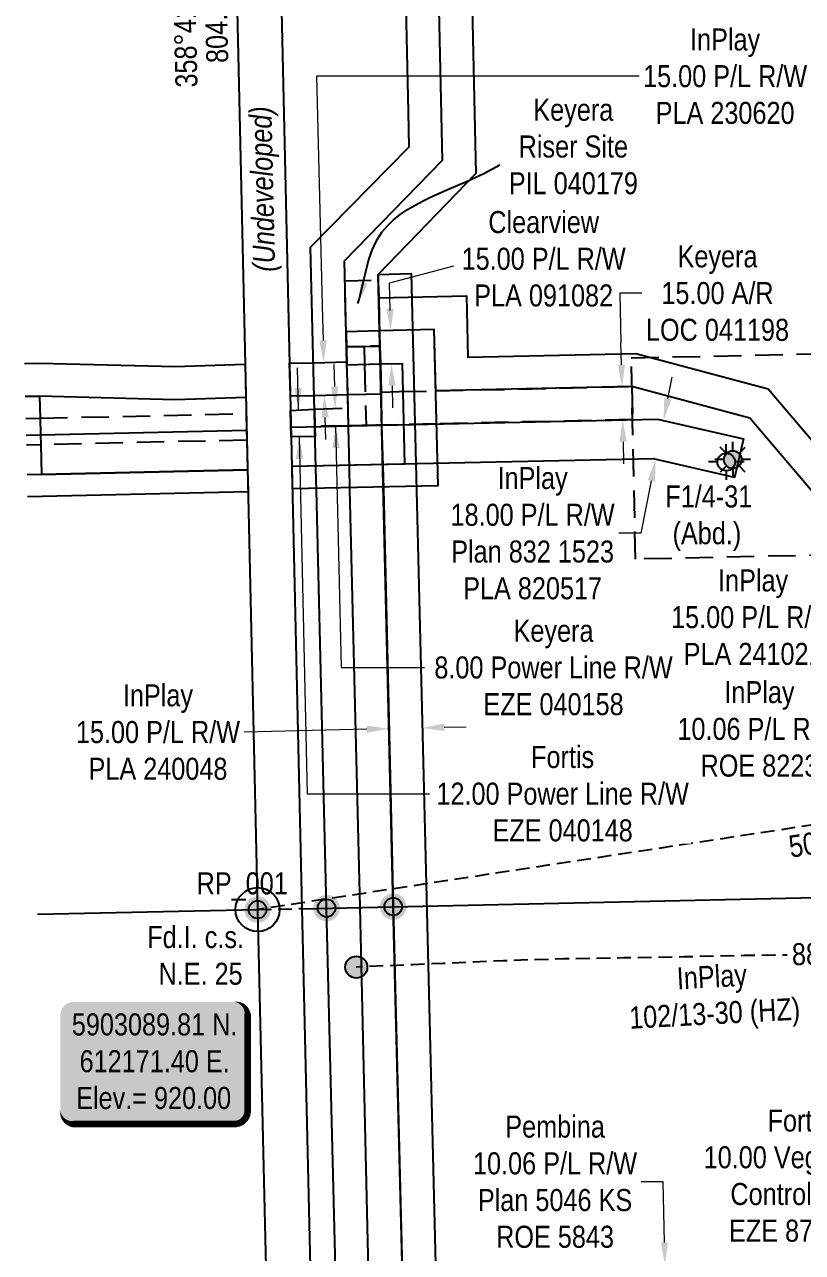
# Model space of a CAD drawing. Extents: x 606747 to 614608, y 5899362 to 5904570.
# Drawn here: x 612066 to 612419, y 5902934 to 5903492 of the extents above; entities that cross this region are included whole.
import ezdxf
from ezdxf.enums import TextEntityAlignment as Align

# ---------------------------------------------------------------- set-up
doc = ezdxf.new("R2010")
doc.units = 0
doc.header["$LTSCALE"] = 5
doc.header["$PDSIZE"] = 10
for name, pattern in [('DASHED1', [0.375, 0.25, -0.125]), ('foc-ACCESSROAD', [3.75, 2.5, -1.25]), ('foc-DOT', [1, 0.2, -0.8]), ('foc-FLOWLINE', [3.75, 2.5, -1.25]), ('foc-TIELINE', [1.875, 1.25, -0.625]), ('foc-TRAV', [1.875, 1.25, -0.625])]:
    doc.linetypes.add(name, pattern=pattern)
doc.layers.get('Defpoints').update_dxf_attribs({"color": 9})
for name, color, linetype in [('35', 37, 'Continuous'), ('ABADATA-DRILL-T', 8, 'Continuous'), ('C-RW', 13, 'Continuous'), ('C-WS', 13, 'foc-ACCESSROAD'), ('C-WS-S', 13, 'Continuous'), ('DETAIL-HZ-Existing', 8, 'foc-DOT'), ('DETAIL-T', 7, 'Continuous'), ('DRILL-T', 8, 'Continuous'), ('F-AR', 190, 'foc-ACCESSROAD'), ('F-EZE', 190, 'foc-FLOWLINE'), ('F-RW', 190, 'Continuous'), ('F-WS', 190, 'foc-ACCESSROAD'), ('L-BD', 7, 'Continuous'), ('L-MON', 1, 'Continuous'), ('L-SEC', 7, 'Continuous'), ('L-TIE', 7, 'foc-TIELINE'), ('L-TRAV', 7, 'foc-TRAV')]:
    doc.layers.add(name, color=color, linetype=linetype)
for name, color, linetype, lineweight in [('C-RW-T', 13, 'Continuous', 9), ('C-WS-T', 13, 'Continuous', 9), ('F-AR-T', 190, 'Continuous', 9), ('F-EZE-T', 190, 'Continuous', 9), ('F-RW-T', 190, 'Continuous', 9), ('F-WS-T', 190, 'Continuous', 9), ('T-TEXT', 48, 'Continuous', 18)]:
    doc.layers.add(name, color=color, linetype=linetype, lineweight=lineweight)
doc.styles.add('80', font='ARIALN.TTF', dxfattribs={"height": 10})
doc.styles.add('80CG', font='ARIALN.TTF', dxfattribs={"height": 10})
doc.styles.add('80L', font='ARIALN.TTF', dxfattribs={"height": 10})
doc.styles.add('80LS', font='ARIALNI.TTF', dxfattribs={"height": 10})
doc.dimstyles.new('Compass 5 000', dxfattribs={"dimscale": 5, "dimtxt": 9, "dimasz": 2, "dimexe": 0.2, "dimexo": 0.0625, "dimgap": 0.5, "dimtad": 0, "dimtih": 1, "dimtoh": 1, "dimzin": 0, "dimdsep": 46, "dimtxsty": '80CG', "dimcen": 0.1, "dimse1": 1, "dimse2": 1, "dimclrd": 256, "dimclrt": 256, "dimaunit": 1, "dimadec": 4, "dimazin": 0, "dimtfac": 0.06, "dimtofl": 0, "dimtmove": 0, "dimatfit": 1, "dimfxl": 0.2, "dimtolj": 1, "dimtzin": 0, "dimlwd": -1, "dimarcsym": 0})

# ---------------------------------------------------------------- blocks, each defined once
blk = doc.blocks.new('fdia')
at = {"color": 255, "const_width": 1}
blk.add_lwpolyline([(-0.5, 0, 1), (0.5, 0, 1)], format="xyb", close=True, dxfattribs=at)
blk = doc.blocks.new('Fdiaa')
blk.add_blockref('fdia', (0, 0))
blk = doc.blocks.new('fdib')
at = {"color": 1, "const_width": 1.6}
blk.add_lwpolyline([(-0.4, 0, 1), (0.4, 0, 1)], format="xyb", close=True, dxfattribs=at)
at = {"color": 1}
blk.add_circle((0, 0), 0.8, dxfattribs=at)
blk = doc.blocks.new('Fdibb')
blk.add_blockref('fdib', (0, 0))
blk = doc.blocks.new('fdicc')
for name in ['Fdibb', 'Fdiaa']:
    blk.add_blockref(name, (0, 0))
blk = doc.blocks.new('FDI')
blk.add_blockref('fdicc', (0, 0))
blk = doc.blocks.new('*D438')
at = {"layer": 'C-RW-T', "transparency": 16777216}
for p, q in [((612357.65, 5903321.71), (612359.63, 5903331.51)), ((612350.11, 5903284.38), (612345.32, 5903260.62)), ((612345.32, 5903260.62), (612335.32, 5903260.62))]:
    blk.add_line(p, q, dxfattribs=at)
for points in [[(612356.02, 5903322.04), (612359.28, 5903321.38), (612355.67, 5903311.91)], [(612348.48, 5903284.71), (612351.75, 5903284.06), (612352.09, 5903294.19)]]:
    blk.add_solid(points, dxfattribs=at)
at = {"layer": 'Defpoints', "color": 0, "transparency": 16777216}
for p in [(612376.15, 5903307.77), (612352.09, 5903294.19), (612372.57, 5903290.05)]:
    blk.add_point(p, dxfattribs=at)
at = {"layer": 'C-RW-T', "transparency": 16777216, "insert": (612296.23, 5903260.62), "char_height": 10, "attachment_point": 5, "style": '80CG'}
blk.add_mtext('\\A1;InPlay\\P18.00 P/L R/W\\PPlan 832 1523\\PPLA 820517', dxfattribs=at)
blk = doc.blocks.new('*D439')
at = {"layer": 'C-RW-T', "transparency": 16777216}
for p, q in [((612494.56, 5903211.03), (612502.19, 5903217.5)), ((612471.63, 5903191.58), (612448.28, 5903171.79)), ((612448.28, 5903171.79), (612438.28, 5903171.79))]:
    blk.add_line(p, q, dxfattribs=at)
for points in [[(612493.49, 5903212.3), (612495.64, 5903209.76), (612486.94, 5903204.56)], [(612470.55, 5903192.86), (612472.71, 5903190.31), (612479.26, 5903198.05)]]:
    blk.add_solid(points, dxfattribs=at)
at = {"layer": 'Defpoints', "color": 0, "transparency": 16777216}
for p in [(612479.26, 5903198.05), (612506.81, 5903181.12), (612499.14, 5903174.61)]:
    blk.add_point(p, dxfattribs=at)
at = {"layer": 'C-RW-T', "transparency": 16777216, "insert": (612399.2, 5903171.79), "char_height": 10, "attachment_point": 5, "style": '80CG'}
blk.add_mtext('\\A1;InPlay\\P10.06 P/L R/W\\PROE 8223', dxfattribs=at)
blk = doc.blocks.new('*D442')
at = {"layer": 'Defpoints', "color": 0, "transparency": 16777216}
for p in [(612270.71, 5903325.65), (612337.11, 5903312.13), (612271.04, 5903310.66)]:
    blk.add_point(p, dxfattribs=at)
at = {"layer": 'F-AR-T', "transparency": 16777216}
for p, q in [((612345.83, 5903369.59), (612335.83, 5903369.59)), ((612335.83, 5903369.59), (612336.33, 5903347.11)), ((612336.55, 5903337.12), (612336.33, 5903347.11)), ((612337.33, 5903302.13), (612337.55, 5903292.13))]:
    blk.add_line(p, q, dxfattribs=at)
for points in [[(612338.22, 5903337.15), (612334.89, 5903337.08), (612336.78, 5903327.12)], [(612339, 5903302.17), (612335.66, 5903302.09), (612337.11, 5903312.13)]]:
    blk.add_solid(points, dxfattribs=at)
at = {"layer": 'F-AR-T', "transparency": 16777216, "insert": (612380.15, 5903369.59), "char_height": 10, "attachment_point": 5, "style": '80CG'}
blk.add_mtext('\\A1;Keyera\\P15.00 A/R\\PLOC 041198', dxfattribs=at)
blk = doc.blocks.new('*D444')
at = {"layer": 'Defpoints', "color": 0, "transparency": 16777216}
for p in [(612272.91, 5902850.75), (612474.91, 5902845.51), (612273.15, 5902840.74)]:
    blk.add_point(p, dxfattribs=at)
at = {"layer": 'F-EZE-T', "transparency": 16777216}
for p, q in [((612471.99, 5902969.01), (612461.99, 5902969.01)), ((612474.43, 5902865.51), (612471.99, 5902969.01)), ((612475.14, 5902835.51), (612475.38, 5902825.51))]:
    blk.add_line(p, q, dxfattribs=at)
for points in [[(612476.1, 5902865.55), (612472.77, 5902865.47), (612474.67, 5902855.52)], [(612476.81, 5902835.55), (612473.48, 5902835.47), (612474.91, 5902845.51)]]:
    blk.add_solid(points, dxfattribs=at)
at = {"layer": 'F-EZE-T', "transparency": 16777216, "insert": (612417.19, 5902969.01), "char_height": 10, "attachment_point": 5, "style": '80CG'}
blk.add_mtext('\\A1;Fortis\\P10.00 Vegetation \\PControl R/W\\PEZE 870409', dxfattribs=at)
blk = doc.blocks.new('*D447')
at = {"layer": 'Defpoints', "color": 0, "transparency": 16777216}
for p in [(612295.33, 5902927.55), (612356.27, 5902928.79), (612295.53, 5902917.5)]:
    blk.add_point(p, dxfattribs=at)
at = {"layer": 'F-RW-T', "transparency": 16777216}
for p, q in [((612355.51, 5902966.26), (612345.51, 5902966.26)), ((612356.07, 5902938.79), (612355.51, 5902966.26)), ((612356.68, 5902908.74), (612356.88, 5902898.74))]:
    blk.add_line(p, q, dxfattribs=at)
for points in [[(612357.73, 5902938.82), (612354.4, 5902938.76), (612356.27, 5902928.79)], [(612358.34, 5902908.77), (612355.01, 5902908.7), (612356.48, 5902918.73)]]:
    blk.add_solid(points, dxfattribs=at)
at = {"layer": 'F-RW-T', "transparency": 16777216, "insert": (612306.42, 5902966.26), "char_height": 10, "attachment_point": 5, "style": '80CG'}
blk.add_mtext('\\A1;Pembina\\P10.06 P/L R/W\\PPlan 5046 KS\\PROE 5843', dxfattribs=at)
blk = doc.blocks.new('GABD')
for p, q in [((0, 0.81), (0, 1.62)), ((-0.81, 0), (-1.62, 0)), ((1.62, 0), (0.81, 0)), ((0, -0.81), (0, -1.62))]:
    blk.add_line(p, q)
blk.add_circle((0, 0), 0.8)
blk = doc.blocks.new('GAS')
h = blk.add_hatch(color=255)
h.dxf.hatch_style = 1
edge = h.paths.add_edge_path()
edge.add_arc((0, 0), 0.9, 0, 360)
for p, q in [((-0.57, 0.57), (-1.14, 1.14)), ((0, 0.81), (0, 1.62)), ((0.57, 0.57), (1.14, 1.14)), ((-0.81, 0), (-1.62, 0)), ((1.62, 0), (0.81, 0)), ((-0.57, -0.57), (-1.14, -1.14)), ((0, -0.81), (0, -1.62)), ((1.14, -1.14), (0.57, -0.57))]:
    blk.add_line(p, q)
blk.add_circle((0, 0), 0.8)
blk = doc.blocks.new('*U511')
h = blk.add_hatch(color=254)
edge = h.paths.add_edge_path()
edge.add_line((-36.5, -28.5), (36.5, -28.5))
edge.add_arc((36.5, -22.5), 6, 270, 360)
edge.add_line((42.5, -22.5), (42.5, 21))
edge.add_arc((36.5, 21), 6, 0, 90)
edge.add_line((36.5, 27), (-36.5, 27))
edge.add_arc((-36.5, 21), 6, 90, 180)
edge.add_line((-42.5, 21), (-42.5, -22.5))
edge.add_arc((-36.5, -22.5), 6, 180, 270)
at = {"color": 1, "flags": 128}
blk.add_lwpolyline([(-36.5, -28.5, 3, 3, 0), (36.5, -28.5, 3, 3, 0.414214), (42.5, -22.5, 3, 3, 0), (42.5, 21, 3, 0, 0.414214), (36.5, 27, 0, 0, 0), (-36.5, 27, 0, 0, 0.414214), (-42.5, 21, 0, 0, 0), (-42.5, -22.5, 0, 3, 0.414214)], format="xyseb", close=True, dxfattribs=at)
blk.add_lwpolyline([(-32.54, -17.59, 0, 10, 0), (0, 0, 5, 5, 0)], format="xyseb", dxfattribs=at)
at = {"color": 1, "style": '80'}
blk.add_attdef('ENTER_TEXT_001', (-35.99, -5), '', height=10, dxfattribs=at)
blk = doc.blocks.new('*D521')
at = {"layer": 'C-RW-T', "transparency": 16777216}
for p, q in [((612220.97, 5903171.7), (612165.27, 5903170.34)), ((612256.15, 5903172.56), (612266.14, 5903172.8))]:
    blk.add_line(p, q, dxfattribs=at)
for points in [[(612220.93, 5903173.36), (612221.01, 5903170.03), (612230.97, 5903171.94)], [(612256.11, 5903174.22), (612256.19, 5903170.89), (612246.15, 5903172.31)]]:
    blk.add_solid(points, dxfattribs=at)
at = {"layer": 'Defpoints', "color": 0, "transparency": 16777216}
for p in [(612230.97, 5903171.94), (612231.08, 5903167.34), (612246.26, 5903167.71)]:
    blk.add_point(p, dxfattribs=at)
at = {"layer": 'C-RW-T', "transparency": 16777216, "insert": (612126.19, 5903170.34), "char_height": 10, "attachment_point": 5, "style": '80CG'}
blk.add_mtext('\\A1;InPlay\\P15.00 P/L R/W\\PPLA 240048', dxfattribs=at)
blk = doc.blocks.new('BH-Existing')
at = {"layer": 'ABADATA-DRILL-T'}
h = blk.add_hatch(color=256, dxfattribs=at)
h.dxf.hatch_style = 1
edge = h.paths.add_edge_path()
edge.add_arc((0, 0), 0.5, 0, 360)
blk.add_circle((0, 0), 0.5, dxfattribs=at)
blk = doc.blocks.new('*D531')
at = {"layer": 'C-RW-T', "transparency": 16777216}
for p, q in [((612479.68, 5903251.65), (612487.29, 5903258.13)), ((612453.02, 5903228.98), (612445.41, 5903222.5)), ((612445.41, 5903222.5), (612435.41, 5903222.5))]:
    blk.add_line(p, q, dxfattribs=at)
for points in [[(612478.6, 5903252.92), (612480.76, 5903250.38), (612472.06, 5903245.17)], [(612451.94, 5903230.25), (612454.1, 5903227.71), (612460.64, 5903235.46)]]:
    blk.add_solid(points, dxfattribs=at)
at = {"layer": 'Defpoints', "color": 0, "transparency": 16777216}
for p in [(612477.41, 5903238.89), (612460.64, 5903235.46), (612465.99, 5903229.17)]:
    blk.add_point(p, dxfattribs=at)
at = {"layer": 'C-RW-T', "transparency": 16777216, "insert": (612396.32, 5903222.5), "char_height": 10, "attachment_point": 5, "style": '80CG'}
blk.add_mtext('\\A1;InPlay\\P15.00 P/L R/W\\PPLA 241021', dxfattribs=at)

msp = doc.modelspace()

# ---------------------------------------------------------------- linework, layer by layer
at = {"layer": '35', "color": 3}
msp.add_circle((612171.399, 5903089.81), 10, dxfattribs=at)
at = {"layer": 'C-RW', "flags": 128}
for points in [[(612232.938, 5903091.171), (612226.132, 5903378.163), (612241.116, 5903378.529), (612253.294, 5902879.624), (612248.299, 5902879.506), (612249.013, 5902850.251), (612254.008, 5902850.369), (612254.857, 5902815.597), (612253.836, 5902778.424), (612267.748, 5902187.162)], [(612252.764, 5902186.837), (612238.843, 5902778.454), (612239.863, 5902815.62), (612232.938, 5903091.171)]]:
    msp.add_lwpolyline(points, dxfattribs=at)
msp.add_lwpolyline([(612678.999, 5903005.462), (612656.705, 5903004.989), (612394.779, 5903312.876), (612341.276, 5903327.216), (612252.27, 5903325.29), (612251.59, 5903353.07), (612226.759, 5903352.472), (612226.393, 5903367.462), (612266.213, 5903368.421), (612266.894, 5903340.605), (612343.091, 5903342.253), (612403.173, 5903326.149), (612663.51, 5903020.131), (612678.687, 5903020.453)], close=True, dxfattribs=at)
at = {"layer": 'C-RW'}
msp.add_lwpolyline([(612197.277, 5903323.073), (612186.301, 5903322.806), (612186.061, 5903332.943), (612185.946, 5903337.802), (612196.901, 5903338.068), (612211.92, 5903338.434), (612211.763, 5903345.228), (612219.979, 5903345.431), (612226.926, 5903345.601), (612227.091, 5903338.855), (612227.148, 5903336.513), (612227.458, 5903323.808), (612220.52, 5903323.639), (612212.511, 5903323.444), (612197.277, 5903323.073)], close=True, dxfattribs=at)
for points in [[(612065.634, 5903337.651), (612072.424, 5903337.807), (612133.992, 5903336.283), (612165.749, 5903337.329), (612166.091, 5903322.334), (612134.008, 5903321.278), (612072.46, 5903322.804), (612065.983, 5903322.656)], [(612186.513, 5903308.87), (612352.893, 5903312.47), (612391.973, 5903303.43), (612387.918, 5903285.9), (612351.031, 5903294.432), (612186.923, 5903290.881)], [(612066.39, 5903305.197), (612072.86, 5903305.338), (612166.43, 5903307.467), (612166.533, 5903302.963), (612166.841, 5903289.46), (612073.271, 5903287.346), (612066.809, 5903287.207)]]:
    msp.add_lwpolyline(points, dxfattribs=at)
at = {"layer": 'C-RW-T'}
msp.add_line((612201.975, 5903313.188), (612202.218, 5903303.195), dxfattribs=at)
for points in [[(612202.789, 5903348.211), (612199.458, 5903348.13), (612201.367, 5903338.177)], [(612203.64, 5903313.229), (612200.309, 5903313.148), (612201.732, 5903323.182)]]:
    msp.add_solid(points, dxfattribs=at)
at = {"layer": 'C-WS'}
msp.add_lwpolyline([(612434.346, 5903250.846), (612342.962, 5903248.879), (612340.995, 5903340.263), (612432.379, 5903342.23)], close=True, dxfattribs=at)
at = {"layer": 'DETAIL-HZ-Existing', "linetype": 'DASHED1', "ltscale": 5, "flags": 128}
msp.add_lwpolyline([(612846.566, 5903087.722), (612843.762, 5903087.591), (612830.113, 5903086.953), (612816.466, 5903086.276), (612802.819, 5903085.559), (612789.143, 5903084.791), (612775.429, 5903083.972), (612761.726, 5903083.103), (612748.094, 5903082.186), (612734.464, 5903081.189), (612720.821, 5903080.341), (612707.193, 5903079.654), (612693.394, 5903079.034), (612679.747, 5903078.736), (612665.928, 5903078.525), (612652.274, 5903078.137), (612638.611, 5903077.67), (612624.949, 5903077.162), (612611.168, 5903076.611), (612597.519, 5903076.024), (612583.721, 5903075.333), (612570.056, 5903074.545), (612556.424, 5903073.648), (612542.786, 5903072.571), (612529.167, 5903071.524), (612515.536, 5903070.547), (612501.819, 5903069.438), (612488.181, 5903068.761), (612474.426, 5903068.821), (612460.754, 5903069.133), (612447.077, 5903069.276), (612433.334, 5903069.246), (612419.661, 5903069.208), (612405.989, 5903069.13), (612392.329, 5903068.943), (612378.703, 5903068.646), (612365.016, 5903068.338), (612351.308, 5903068.089), (612337.68, 5903067.862), (612323.991, 5903067.644), (612310.322, 5903067.426), (612296.647, 5903067.069), (612282.995, 5903066.551), (612269.356, 5903065.954), (612255.576, 5903065.363), (612241.825, 5903064.804), (612230.164, 5903064.304), (612216.184, 5903063.699)], dxfattribs=at)
at = {"layer": 'F-AR'}
msp.add_lwpolyline([(612341.276, 5903327.216), (612341.599, 5903312.226), (612252.636, 5903310.301), (612235.155, 5903309.922), (612225.038, 5903309.703), (612218.68, 5903309.566), (612212.628, 5903309.435), (612212.455, 5903316.527), (612211.975, 5903336.203), (612211.954, 5903337.069), (612211.763, 5903345.228), (612217.854, 5903345.379), (612226.926, 5903345.601), (612227.125, 5903337.482), (612227.435, 5903324.753), (612235.618, 5903324.93), (612252.27, 5903325.29), (612341.276, 5903327.216)], close=True, dxfattribs=at)
at = {"layer": 'F-EZE'}
for points in [[(612219.972, 5903337.343), (612220.661, 5903309.612), (612212.651, 5903309.463), (612197.42, 5903309.114), (612197.223, 5903316.941), (612212.452, 5903317.467), (612211.984, 5903336.285), (612211.952, 5903337.141), (612211.763, 5903345.228), (612219.771, 5903345.426), (612219.972, 5903337.343)], [(612197.415, 5903309.092), (612197.525, 5903304.589), (612186.632, 5903304.341), (612186.356, 5903316.409), (612197.223, 5903316.941), (612197.415, 5903309.092)]]:
    msp.add_lwpolyline(points, close=True, dxfattribs=at)
msp.add_lwpolyline([(612066.215, 5903312.701), (612072.688, 5903312.854), (612166.259, 5903314.971), (612166.43, 5903307.467), (612166.533, 5903302.918), (612072.963, 5903300.846), (612066.495, 5903300.7)], dxfattribs=at)
at = {"layer": 'F-EZE-T'}
for p, q in [((612189.956, 5903316.585), (612189.522, 5903335.657)), ((612206.395, 5903327.242), (612206.166, 5903337.235)), ((612190.233, 5903304.423), (612193.92, 5903142.375)), ((612193.92, 5903142.375), (612249.491, 5903142.375))]:
    msp.add_line(p, q, dxfattribs=at)
msp.add_lwpolyline([(612206.804, 5903309.329), (612209.314, 5903199.658), (612247.141, 5903199.658)], dxfattribs=at)
for points in [[(612188.063, 5903326.541), (612191.395, 5903326.616), (612189.956, 5903316.585)], [(612208.06, 5903327.28), (612204.729, 5903327.204), (612206.623, 5903317.248)], [(612208.699, 5903299.374), (612205.368, 5903299.297), (612206.804, 5903309.329)], [(612192.126, 5903294.468), (612188.795, 5903294.392), (612190.233, 5903304.423)]]:
    msp.add_solid(points, dxfattribs=at)
at = {"layer": 'F-RW'}
for points in [[(612222.544, 5902186.126), (612220.219, 5902284.932), (612219.465, 5902316.964), (612219.13, 5902331.2), (612211.473, 5902656.597), (612211.218, 5902667.453), (612208.623, 5902777.743), (612207.723, 5902814.437), (612208.869, 5902839.224), (612208.625, 5902849.23), (612208.402, 5902858.375), (612207.91, 5902878.508), (612202.734, 5903090.522), (612198.104, 5903280.158), (612197.86, 5903290.166), (612197.56, 5903302.434), (612197.42, 5903308.171), (612197.229, 5903316.02), (612195.412, 5903390.435), (612240.238, 5903435.968), (612239.886, 5903451.904), (612235.251, 5903661.771), (612230.034, 5903897.997), (612227.889, 5903995.087)], [(612221.747, 5902926.103), (612217.965, 5903090.852), (612213.334, 5903280.506), (612213.09, 5903290.517), (612212.651, 5903308.512), (612212.463, 5903316.193), (612212.017, 5903334.457), (612211.975, 5903336.203), (612211.754, 5903345.227), (612211.608, 5903351.202), (612210.799, 5903384.35), (612255.368, 5903429.964), (612249.932, 5903676.107), (612245.088, 5903895.424), (612242.882, 5903995.314)], [(612257.875, 5903995.54), (612260.084, 5903895.549), (612270.499, 5903423.961), (612226.132, 5903378.163), (612226.198, 5903375.442), (612226.782, 5903351.517), (612226.926, 5903345.601), (612227.148, 5903336.513), (612227.458, 5903323.808), (612227.65, 5903309.76), (612228.254, 5903291.219), (612228.507, 5903280.863), (612232.938, 5903091.171), (612236.96, 5902926.333)], [(612065.983, 5903322.656), (612072.46, 5903322.804), (612072.688, 5903312.854), (612072.86, 5903305.338), (612072.963, 5903300.846), (612073.271, 5903287.346), (612166.841, 5903289.46), (612167.069, 5903279.447), (612067.043, 5903277.158)]]:
    msp.add_lwpolyline(points, dxfattribs=at)
msp.add_lwpolyline([(612187.139, 5903280.888), (612253.322, 5903282.283), (612251.59, 5903353.07), (612226.592, 5903352.468), (612211.59, 5903352.088), (612211.97, 5903337.099), (612226.962, 5903337.478), (612236.967, 5903337.719), (612238.086, 5903291.989), (612186.923, 5903290.881)], close=True, dxfattribs=at)
msp.add_lwpolyline([(612187.139, 5903280.888), (612253.322, 5903282.283), (612251.59, 5903353.07), (612226.592, 5903352.468), (612211.59, 5903352.088), (612211.97, 5903337.099), (612226.962, 5903337.478), (612236.967, 5903337.719), (612238.086, 5903291.989), (612186.923, 5903290.881)], close=True, dxfattribs=at)
at = {"layer": 'F-RW-T'}
for p, q in [((612260.266, 5903381.873), (612231.235, 5903374.18)), ((612231.55, 5903361.705), (612231.235, 5903374.18)), ((612232.413, 5903327.611), (612232.665, 5903317.618))]:
    msp.add_line(p, q, dxfattribs=at)
for points in [[(612233.194, 5903362.638), (612229.863, 5903362.554), (612231.781, 5903352.603)], [(612234.078, 5903327.653), (612230.747, 5903327.568), (612232.16, 5903337.604)]]:
    msp.add_solid(points, dxfattribs=at)
at = {"layer": 'F-WS', "flags": 128}
msp.add_lwpolyline([(612219.784, 5903345.426), (612211.763, 5903345.228), (612211.616, 5903351.202), (612211.022, 5903375.246), (612226.194, 5903375.622), (612226.78, 5903351.584), (612226.926, 5903345.601), (612219.784, 5903345.426)], close=True, dxfattribs=at)
at = {"layer": 'L-SEC'}
for p, q in [((612153.053, 5903893.828), (612171.399, 5903089.81)), ((612173.157, 5903894.287), (612191.503, 5903090.269)), ((612191.503, 5903090.245), (613010.139, 5903107.962)), ((612071.457, 5903087.684), (612171.398, 5903089.845)), ((612171.399, 5903089.81), (612208.812, 5901480.744)), ((612191.503, 5903090.277), (612228.916, 5901481.187))]:
    msp.add_line(p, q, dxfattribs=at)
at = {"layer": 'L-TIE', "flags": 128}
msp.add_lwpolyline([(612665.546, 5903165.154), (612171.395, 5903089.845)], dxfattribs=at)
at = {"layer": 'L-TRAV'}
msp.add_line((612171.398, 5903089.845), (612191.5, 5903090.28), dxfattribs=at)

# ---------------------------------------------------------------- block references
at = {"layer": 'ABADATA-DRILL-T', "xscale": 9.999999999999925, "yscale": 9.999999999999925, "zscale": 9.999999999999925}
msp.add_blockref('BH-Existing', (612216.184, 5903063.699), dxfattribs=at)
at = {"layer": 'C-WS-S', "xscale": 5.00192133802436, "yscale": 5.00192133802436, "zscale": 5.00192133802436}
for name, p in [('GABD', (612384.144, 5903292.989)), ('GAS', (612387.056, 5903294.06))]:
    msp.add_blockref(name, p, dxfattribs=at)
at = {"layer": 'DETAIL-T'}
ref = msp.add_blockref('*U511', (612124.405, 5903020.956), dxfattribs=dict(at, xscale=0.99961588, yscale=0.99961588, zscale=0.99961588))
ref.add_attrib('ENTER_TEXT_001', '5903089.81 N.', (612087.1, 5903032.723), dxfattribs={"layer": '0', "color": 1, "height": 9.99616, "style": '80'})
ref.add_attrib('ENTER_TEXT_002', '612171.40 E.', (612090.622, 5903016.022), dxfattribs={"layer": '0', "color": 1, "height": 9.99616, "style": '80'})
ref.add_attrib('ENTER_TEXT_003', 'Elev.= 920.00', (612089.054, 5902999.321), dxfattribs={"layer": '0', "color": 1, "height": 9.99616, "style": '80'})
at = {"layer": 'L-MON', "xscale": 4.999999999999957, "yscale": 4.999999999999957, "zscale": 4.999999999999957}
for p in [(612171.399, 5903089.81), (612202.734, 5903090.522), (612232.938, 5903091.171)]:
    msp.add_blockref('FDI', p, dxfattribs=at)

# ---------------------------------------------------------------- texts
at = {"layer": '35', "color": 3, "style": '80'}
msp.add_attdef('RP_001', (612143.729, 5903096.736), 'RP', height=10, dxfattribs=at)
at = {"layer": 'C-RW-T', "insert": (612383.602, 5903468.053), "char_height": 9.99616, "attachment_point": 5, "style": '80CG', "bg_fill": 3, "box_fill_scale": 1.1, "bg_fill_color": 256, "bg_fill_true_color": 13158600, "bg_fill_transparency": 0}
msp.add_mtext('\\A1;InPlay\\P15.00 P/L R/W\\PPLA 230620', dxfattribs=at)
at = {"layer": 'C-WS-T', "insert": (612353.041, 5903282.344), "char_height": 10.00384, "attachment_point": 1, "style": '80L'}
msp.add_mtext_dynamic_manual_height_columns('\\pi3.40397;F1/4-31\\P\\pi6.69991;(Abd.)', width=43.22029, gutter_width=50.038, heights=[0], dxfattribs=at)
at = {"layer": 'DRILL-T', "insert": (612315.052, 5903061.062), "char_height": 10, "attachment_point": 1, "rotation": 3.09157, "style": '80L'}
msp.add_mtext_dynamic_manual_height_columns('\\pi46.42428;InPlay\\P\\pi23.87312;102/13-30 (HZ)', width=123.49659, gutter_width=50, heights=[0], dxfattribs=at)
at = {"layer": 'F-RW-T', "insert": (612301.247, 5903385.165), "char_height": 9.99616, "attachment_point": 5, "style": '80CG'}
msp.add_mtext('\\A1;Clearview\\P15.00 P/L R/W\\PPLA 091082', dxfattribs=at)
at = {"layer": 'L-BD', "style": '80L'}
for s, height, rotation, p in [("358°41'35''", 9.99616, 91.3069, (612138.489, 5903491.295)), ('804.50', 9.9962, 91.3069, (612152.73, 5903491.62)), ('500.05 (Tie)', 9.99616, 8.6693, (612443.317, 5903121.733))]:
    msp.add_text(s, height=height, rotation=rotation, dxfattribs=at).set_placement(p, align=Align.MIDDLE)
at = {"layer": 'L-MON', "insert": (612120.231, 5903082.356), "char_height": 9.99616, "attachment_point": 1, "style": '80L'}
msp.add_mtext_dynamic_manual_height_columns('\\pi1.07793;Fd.I. c.s.\\P\\pi6.19875;N.E. 25', width=43.06044, gutter_width=50, heights=[0], dxfattribs=at)
at = {"layer": 'T-TEXT', "style": '80LS'}
msp.add_text('(Undeveloped)', height=10.00384, rotation=91.358, dxfattribs=at).set_placement((612173.528, 5903416.858), align=Align.MIDDLE_CENTER)

# ---------------------------------------------------------------- dimensions: what is measured, and where the dimension line sits
at = {"layer": 'C-RW-T'}
for base, p1, p2, angle, text, picture, middle in [((612352.094, 5903294.187), (612376.152, 5903307.772), (612372.574, 5903290.052), 258.58394, 'InPlay\\P18.00 P/L R/W\\PPlan 832 1523\\PPLA 820517', '*D438', (612296.23, 5903260.622)), ((612460.64, 5903235.457), (612477.409, 5903238.887), (612465.988, 5903229.171), 220.3886, 'InPlay\\P15.00 P/L R/W\\PPLA 241021', '*D531', (612396.321, 5903222.498)), ((612230.967, 5903171.941), (612246.262, 5903167.714), (612231.079, 5903167.343), 181.3977, 'InPlay\\P15.00 P/L R/W\\PPLA 240048', '*D521', (612126.187, 5903170.338)), ((612479.259, 5903198.052), (612506.815, 5903181.123), (612499.136, 5903174.611), 220.29722, 'InPlay\\P10.06 P/L R/W\\PROE 8223', '*D439', (612399.198, 5903171.786))]:
    dim = msp.add_linear_dim(base=base, p1=p1, p2=p2, angle=angle, text=text, dimstyle='Compass 5 000', dxfattribs=at)
    dim.commit()
    dim.dimension.update_dxf_attribs({"geometry": picture, "text_midpoint": middle, "dimtype": 161})
at = {"layer": 'F-AR-T'}
dim = msp.add_linear_dim(base=(612337.109, 5903312.128), p1=(612270.708, 5903325.649), p2=(612271.041, 5903310.66), angle=271.27352, text='Keyera\\P15.00 A/R\\PLOC 041198', dimstyle='Compass 5 000', override={"dimtmove": 1}, dxfattribs=at)
dim.commit()
dim.dimension.update_dxf_attribs({"geometry": '*D442', "text_midpoint": (612340.126, 5903369.586), "dimtype": 161})
at = {"layer": 'F-EZE-T'}
dim = msp.add_linear_dim(base=(612474.907, 5902845.509), p1=(612272.909, 5902850.749), p2=(612273.145, 5902840.742), angle=271.35359, text='Fortis\\P10.00 Vegetation \\PControl R/W\\PEZE 870409', dimstyle='Compass 5 000', dxfattribs=at)
dim.commit()
dim.dimension.update_dxf_attribs({"geometry": '*D444', "text_midpoint": (612417.186, 5902969.007), "dimtype": 161})
at = {"layer": 'F-RW-T'}
dim = msp.add_linear_dim(base=(612356.271, 5902928.792), p1=(612295.532, 5902917.497), p2=(612295.328, 5902927.554), angle=91.16331, text='Pembina\\P10.06 P/L R/W\\PPlan 5046 KS\\PROE 5843', dimstyle='Compass 5 000', dxfattribs=at)
dim.commit()
dim.dimension.update_dxf_attribs({"geometry": '*D447', "text_midpoint": (612306.424, 5902966.261), "dimtype": 161})

# ---------------------------------------------------------------- leaders
at = {"layer": 'F-EZE-T', "path_type": 1}
msp.add_leader([(612216.945, 5903364.871), (612225.77, 5903394.107), (612281.325, 5903427.911)], dimstyle='Compass 5 000', override={"dimgap": 0.5, "dimtad": 0}, dxfattribs=at)

# ---------------------------------------------------------------- next in the draw order: linework, layer by layer
at = {"layer": 'C-RW-T'}
msp.add_lwpolyline([(612344.531, 5903468.053), (612198.205, 5903468.053), (612200.88, 5903358.163), (612201.123, 5903348.17)], dxfattribs=at)

# ---------------------------------------------------------------- next in the draw order: texts
at = {"layer": 'F-EZE-T', "char_height": 9.99616, "attachment_point": 5, "style": '80CG', "bg_fill": 3, "box_fill_scale": 1.1, "bg_fill_color": 256, "bg_fill_true_color": 13158600, "bg_fill_transparency": 0}
for s, insert in [('\\A1;Keyera\\P8.00 Power Line R/W\\PEZE 040158', (612305.727, 5903199.658)), ('\\A1;Fortis\\P12.00 Power Line R/W\\PEZE 040148', (612309.848, 5903142.375))]:
    msp.add_mtext(s, dxfattribs=dict(at, insert=insert))
at = {"layer": 'F-WS-T', "insert": (612284.922, 5903457.876), "char_height": 10.00384, "attachment_point": 1, "style": '80L'}
msp.add_mtext_dynamic_manual_height_columns('\\pi11.62677;Keyera\\P\\pi4.95982;Riser Site\\P\\pi0.49016;PIL 040179', width=58.2124, gutter_width=50.038, heights=[0], dxfattribs=at)
at = {"layer": 'L-BD', "insert": (612438.995, 5903075.061), "char_height": 9.9962, "width": 50.59154, "attachment_point": 2, "rotation": 1.2359, "style": '80L', "bg_fill": 3, "box_fill_scale": 1.2, "bg_fill_color": 256, "bg_fill_transparency": 0}
msp.add_mtext("88°45'35''", dxfattribs=at)

doc.saveas('drawing.dxf')
